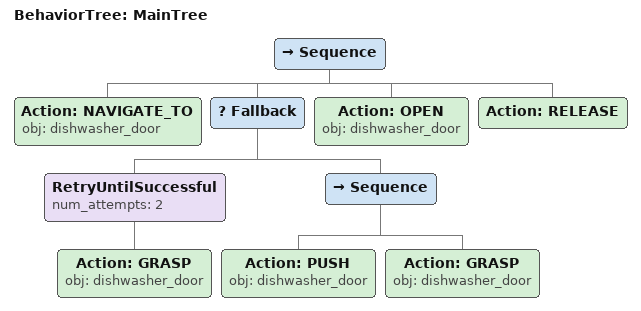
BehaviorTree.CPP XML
<root main_tree_to_execute="MainTree">
  <BehaviorTree ID="MainTree">
    <Sequence>
      <!-- Navigate to dishwasher_door -->
      <Action ID="NAVIGATE_TO" obj="dishwasher_door" />
      <!-- Fallback: if GRASP dishwasher_door fails, try alternative to reposition -->
      <Fallback>
        <!-- Retry GRASP dishwasher_door up to 2 attempts -->
        <RetryUntilSuccessful num_attempts="2">
          <!-- Grasp dishwasher_door -->
          <Action ID="GRASP" obj="dishwasher_door" />
        </RetryUntilSuccessful>
        <Sequence>
          <!-- Push dishwasher_door forward toward front edge of table -->
          <Action ID="PUSH" obj="dishwasher_door" />
          <!-- Grasp dishwasher_door -->
          <Action ID="GRASP" obj="dishwasher_door" />
        </Sequence>
      </Fallback>
      <!-- Open dishwasher_door -->
      <Action ID="OPEN" obj="dishwasher_door" />
      <!-- Release -->
      <Action ID="RELEASE" />
    </Sequence>
  </BehaviorTree>
</root>
